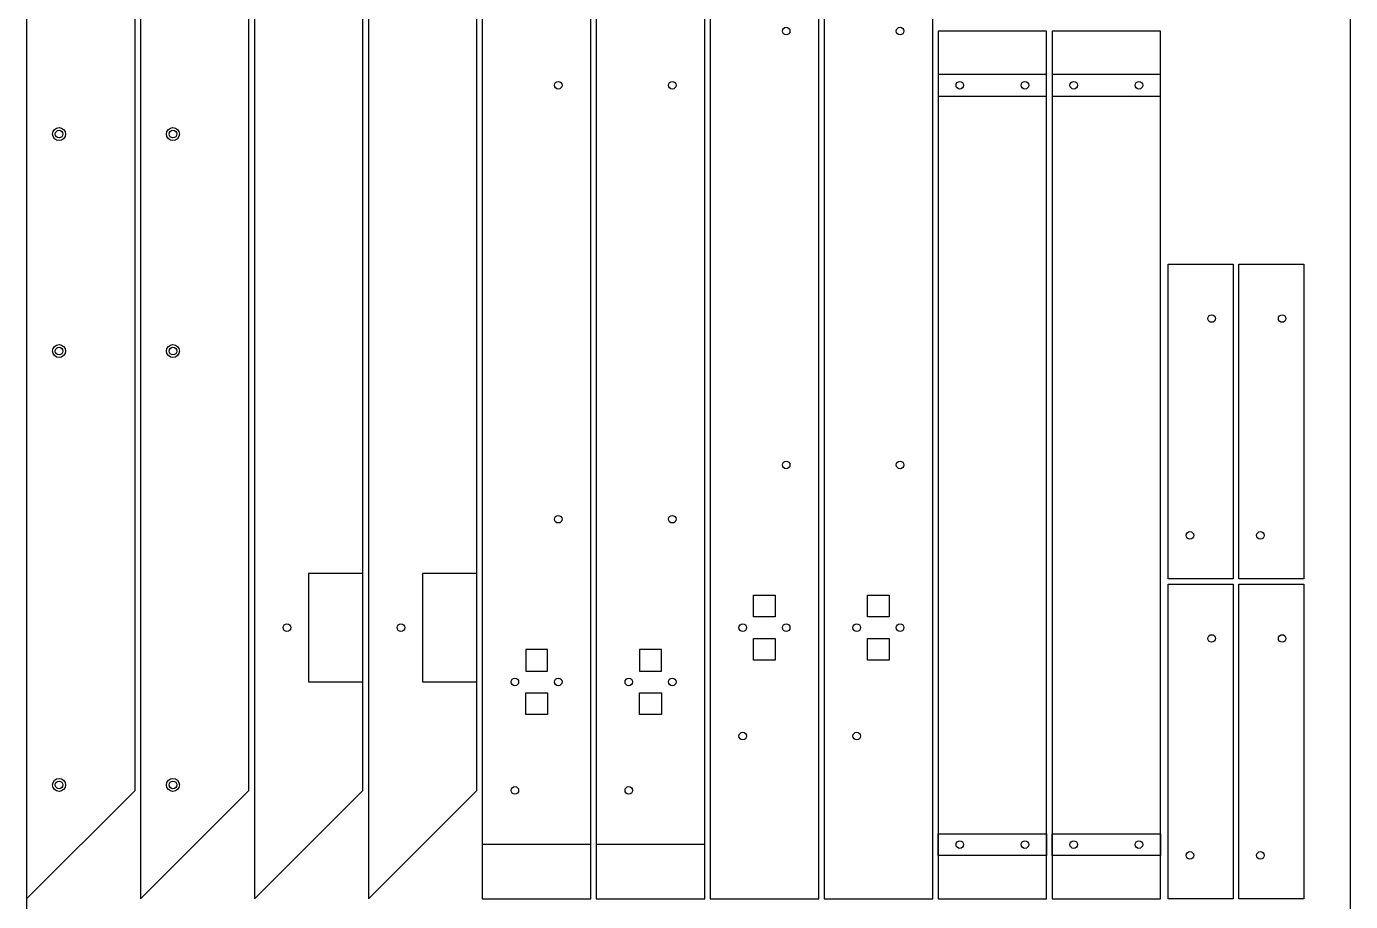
# Model space of a CAD drawing. Header units: millimetres. Extents: x 0 to 1220, y 0 to 2440.
# Drawn here: x 0 to 1220, y 1202 to 2009 of the extents above; entities that cross this region are included whole.
import ezdxf

# ---------------------------------------------------------------- set-up
doc = ezdxf.new("R2010")
doc.units = ezdxf.units.MM
for name, color, linetype in [('Body001', 7, 'CONTINUOUS'), ('Body002', 7, 'CONTINUOUS'), ('Body003', 7, 'CONTINUOUS'), ('Body004', 7, 'CONTINUOUS'), ('Body005', 7, 'CONTINUOUS'), ('Body006', 7, 'CONTINUOUS'), ('Body007', 7, 'CONTINUOUS'), ('Body008', 7, 'CONTINUOUS'), ('Body009', 7, 'CONTINUOUS'), ('Body010', 7, 'CONTINUOUS'), ('Body012', 7, 'CONTINUOUS'), ('Body014', 7, 'CONTINUOUS'), ('Body015', 7, 'CONTINUOUS'), ('Body016', 7, 'CONTINUOUS'), ('Rectangle', 7, 'CONTINUOUS')]:
    doc.layers.add(name, color=color, linetype=linetype)

msp = doc.modelspace()

# ---------------------------------------------------------------- linework, layer by layer
at = {"layer": 'Body001'}
for p, q in [((0, 2405), (0, 1205)), ((0, 2405, 20), (0, 1205, 20)), ((0, 2405), (0, 1205)), ((0, 2405, 20), (0, 1205, 20)), ((100, 1305), (100, 2305)), ((100, 1305, 20), (100, 2305, 20)), ((100, 1305), (100, 2305)), ((100, 1305, 20), (100, 2305, 20)), ((33.5, 1910, 16), (33.5, 1910)), ((33.5, 1910, 16), (33.5, 1910)), ((36, 1910, 20), (36, 1910, 16)), ((36, 1910, 20), (36, 1910, 16)), ((33.5, 1710, 16), (33.5, 1710)), ((33.5, 1710, 16), (33.5, 1710)), ((36, 1710, 20), (36, 1710, 16)), ((36, 1710, 20), (36, 1710, 16)), ((33.5, 1310, 16), (33.5, 1310)), ((33.5, 1310, 16), (33.5, 1310)), ((36, 1310, 20), (36, 1310, 16)), ((36, 1310, 20), (36, 1310, 16)), ((0, 1205), (100, 1305)), ((0, 1205, 20), (100, 1305, 20)), ((0, 1205), (100, 1305)), ((0, 1205, 20), (100, 1305, 20)), ((100, 1305), (100, 1305, 20)), ((100, 1305), (100, 1305, 20)), ((0, 1205), (0, 1205, 20)), ((0, 1205), (0, 1205, 20))]:
    msp.add_line(p, q, dxfattribs=at)
for centre, radius in [((30, 1910, 20), 6), ((30, 1910, 20), 6), ((30, 1910, 16), 6), ((30, 1910, 16), 6), ((30, 1910), 3.5), ((30, 1910, 16), 3.5), ((30, 1910), 3.5), ((30, 1910, 16), 3.5), ((30, 1710, 20), 6), ((30, 1710, 20), 6), ((30, 1710, 16), 6), ((30, 1710, 16), 6), ((30, 1710), 3.5), ((30, 1710, 16), 3.5), ((30, 1710), 3.5), ((30, 1710, 16), 3.5), ((30, 1310, 20), 6), ((30, 1310, 20), 6), ((30, 1310, 16), 6), ((30, 1310, 16), 6), ((30, 1310), 3.5), ((30, 1310, 16), 3.5), ((30, 1310), 3.5), ((30, 1310, 16), 3.5)]:
    msp.add_circle(centre, radius, dxfattribs=at)
at = {"layer": 'Body002'}
for p, q in [((105, 2405), (105, 1205)), ((105, 2405, 20), (105, 1205, 20)), ((105, 2405), (105, 1205)), ((105, 2405, 20), (105, 1205, 20)), ((205, 1305), (205, 2305)), ((205, 1305, 20), (205, 2305, 20)), ((205, 1305), (205, 2305)), ((205, 1305, 20), (205, 2305, 20)), ((138.5, 1910, 16), (138.5, 1910)), ((138.5, 1910, 16), (138.5, 1910)), ((141, 1910, 20), (141, 1910, 16)), ((141, 1910, 20), (141, 1910, 16)), ((138.5, 1710, 16), (138.5, 1710)), ((138.5, 1710, 16), (138.5, 1710)), ((141, 1710, 20), (141, 1710, 16)), ((141, 1710, 20), (141, 1710, 16)), ((138.5, 1310, 16), (138.5, 1310)), ((138.5, 1310, 16), (138.5, 1310)), ((141, 1310, 20), (141, 1310, 16)), ((141, 1310, 20), (141, 1310, 16)), ((105, 1205), (205, 1305)), ((105, 1205, 20), (205, 1305, 20)), ((105, 1205), (205, 1305)), ((105, 1205, 20), (205, 1305, 20)), ((205, 1305), (205, 1305, 20)), ((205, 1305), (205, 1305, 20)), ((105, 1205), (105, 1205, 20)), ((105, 1205), (105, 1205, 20))]:
    msp.add_line(p, q, dxfattribs=at)
for centre, radius in [((135, 1910, 20), 6), ((135, 1910, 20), 6), ((135, 1910, 16), 6), ((135, 1910, 16), 6), ((135, 1910), 3.5), ((135, 1910, 16), 3.5), ((135, 1910), 3.5), ((135, 1910, 16), 3.5), ((135, 1710, 20), 6), ((135, 1710, 20), 6), ((135, 1710, 16), 6), ((135, 1710, 16), 6), ((135, 1710), 3.5), ((135, 1710, 16), 3.5), ((135, 1710), 3.5), ((135, 1710, 16), 3.5), ((135, 1310, 20), 6), ((135, 1310, 20), 6), ((135, 1310, 16), 6), ((135, 1310, 16), 6), ((135, 1310), 3.5), ((135, 1310, 16), 3.5), ((135, 1310), 3.5), ((135, 1310, 16), 3.5)]:
    msp.add_circle(centre, radius, dxfattribs=at)
at = {"layer": 'Body003'}
for p, q in [((210, 2405), (210, 1205)), ((210, 2405, 20), (210, 1205, 20)), ((210, 2405), (210, 1205)), ((210, 2405, 20), (210, 1205, 20)), ((310, 1305), (310, 2305)), ((310, 1305), (310, 2305)), ((310, 1505, 20), (310, 2105, 20)), ((310, 1505, 20), (310, 2105, 20)), ((310, 1505, 20), (260, 1505, 20)), ((260, 1505, 20), (260, 1405, 20)), ((260, 1505, 20), (260, 1505, 10)), ((310, 1505, 20), (260, 1505, 20)), ((310, 1505, 10), (260, 1505, 10)), ((310, 1505, 10), (260, 1505, 10)), ((260, 1505, 10), (260, 1405, 10)), ((260, 1505, 20), (260, 1505, 10)), ((260, 1505, 20), (260, 1405, 20)), ((260, 1505, 10), (260, 1405, 10)), ((310, 1505, 20), (310, 1505, 10)), ((310, 1405, 10), (310, 1505, 10)), ((310, 1505, 20), (310, 1505, 10)), ((310, 1405, 10), (310, 1505, 10)), ((243.5, 1455, 20), (243.5, 1455)), ((243.5, 1455, 20), (243.5, 1455)), ((260, 1405, 20), (310, 1405, 20)), ((260, 1405, 10), (310, 1405, 10)), ((260, 1405, 20), (260, 1405, 10)), ((260, 1405, 20), (310, 1405, 20)), ((260, 1405, 10), (310, 1405, 10)), ((260, 1405, 20), (260, 1405, 10)), ((310, 1405, 20), (310, 1405, 10)), ((310, 1305, 20), (310, 1405, 20)), ((310, 1305, 20), (310, 1405, 20)), ((310, 1405, 20), (310, 1405, 10)), ((210, 1205), (310, 1305)), ((210, 1205, 20), (310, 1305, 20)), ((210, 1205), (310, 1305)), ((210, 1205, 20), (310, 1305, 20)), ((310, 1305), (310, 1305, 20)), ((310, 1305), (310, 1305, 20)), ((210, 1205), (210, 1205, 20)), ((210, 1205), (210, 1205, 20))]:
    msp.add_line(p, q, dxfattribs=at)
for centre in [(240, 1455), (240, 1455, 20), (240, 1455, 20), (240, 1455)]:
    msp.add_circle(centre, 3.5, dxfattribs=at)
at = {"layer": 'Body004'}
for p, q in [((315, 2405), (315, 1205)), ((315, 2405, 20), (315, 1205, 20)), ((315, 2405), (315, 1205)), ((315, 2405, 20), (315, 1205, 20)), ((415, 1305), (415, 2305)), ((415, 1305), (415, 2305)), ((415, 1505, 20), (415, 2105, 20)), ((415, 1505, 20), (415, 2105, 20)), ((415, 1505, 20), (365, 1505, 20)), ((365, 1505, 20), (365, 1405, 20)), ((365, 1505, 20), (365, 1505, 10)), ((415, 1505, 20), (365, 1505, 20)), ((415, 1505, 10), (365, 1505, 10)), ((415, 1505, 10), (365, 1505, 10)), ((365, 1505, 10), (365, 1405, 10)), ((365, 1505, 20), (365, 1505, 10)), ((365, 1505, 20), (365, 1405, 20)), ((365, 1505, 10), (365, 1405, 10)), ((415, 1505, 20), (415, 1505, 10)), ((415, 1405, 10), (415, 1505, 10)), ((415, 1505, 20), (415, 1505, 10)), ((415, 1405, 10), (415, 1505, 10)), ((348.5, 1455, 20), (348.5, 1455)), ((348.5, 1455, 20), (348.5, 1455)), ((365, 1405, 20), (415, 1405, 20)), ((365, 1405, 10), (415, 1405, 10)), ((365, 1405, 20), (365, 1405, 10)), ((365, 1405, 20), (415, 1405, 20)), ((365, 1405, 10), (415, 1405, 10)), ((365, 1405, 20), (365, 1405, 10)), ((415, 1405, 20), (415, 1405, 10)), ((415, 1305, 20), (415, 1405, 20)), ((415, 1305, 20), (415, 1405, 20)), ((415, 1405, 20), (415, 1405, 10)), ((315, 1205), (415, 1305)), ((315, 1205, 20), (415, 1305, 20)), ((315, 1205), (415, 1305)), ((315, 1205, 20), (415, 1305, 20)), ((415, 1305), (415, 1305, 20)), ((415, 1305), (415, 1305, 20)), ((315, 1205), (315, 1205, 20)), ((315, 1205), (315, 1205, 20))]:
    msp.add_line(p, q, dxfattribs=at)
for centre in [(345, 1455), (345, 1455, 20), (345, 1455, 20), (345, 1455)]:
    msp.add_circle(centre, 3.5, dxfattribs=at)
at = {"layer": 'Body005'}
for p, q in [((420, 2305, 0), (420, 1205, 0)), ((420, 2305, 0), (420, 1205, 0)), ((520, 1205, 0), (520, 2305, 0)), ((520, 1205, 0), (520, 2305, 0)), ((420, 2255, 20), (420, 1255, 20)), ((420, 2255, 20), (420, 1255, 20)), ((520, 1255, 20), (520, 2255, 20)), ((520, 1255, 20), (520, 2255, 20)), ((493.5, 1955, 20), (493.5, 1955, 0)), ((493.5, 1955, 20), (493.5, 1955, 0)), ((493.5, 1555, 20), (493.5, 1555, 0)), ((493.5, 1555, 20), (493.5, 1555, 0)), ((480, 1435, 0), (460, 1435, 0)), ((460, 1435, 0), (460, 1415, 0)), ((460, 1435, 20), (460, 1435, 0)), ((480, 1435, 20), (460, 1435, 20)), ((480, 1435, 0), (460, 1435, 0)), ((460, 1435, 20), (460, 1435, 0)), ((460, 1435, 20), (460, 1415, 20)), ((460, 1435, 0), (460, 1415, 0)), ((460, 1435, 20), (460, 1415, 20)), ((480, 1435, 20), (460, 1435, 20)), ((480, 1415, 0), (480, 1435, 0)), ((480, 1435, 20), (480, 1435, 0)), ((480, 1415, 20), (480, 1435, 20)), ((480, 1415, 0), (480, 1435, 0)), ((480, 1435, 20), (480, 1435, 0)), ((480, 1415, 20), (480, 1435, 20)), ((453.5, 1405, 20), (453.5, 1405, 0)), ((453.5, 1405, 20), (453.5, 1405, 0)), ((460, 1415, 0), (480, 1415, 0)), ((460, 1415, 20), (460, 1415, 0)), ((460, 1415, 20), (480, 1415, 20)), ((460, 1415, 0), (480, 1415, 0)), ((460, 1415, 20), (460, 1415, 0)), ((460, 1415, 20), (480, 1415, 20)), ((480, 1415, 20), (480, 1415, 0)), ((480, 1415, 20), (480, 1415, 0)), ((493.5, 1405, 20), (493.5, 1405, 0)), ((493.5, 1405, 20), (493.5, 1405, 0)), ((460, 1375, 0), (460, 1395, 0)), ((460, 1395, 0), (480, 1395, 0)), ((460, 1395, 20), (460, 1395, 0)), ((460, 1375, 20), (460, 1395, 20)), ((460, 1375, 0), (460, 1395, 0)), ((460, 1395, 20), (460, 1395, 0)), ((460, 1395, 20), (480, 1395, 20)), ((460, 1395, 0), (480, 1395, 0)), ((460, 1375, 20), (460, 1395, 20)), ((460, 1395, 20), (480, 1395, 20)), ((480, 1395, 0), (480, 1375, 0)), ((480, 1395, 20), (480, 1395, 0)), ((480, 1395, 20), (480, 1375, 20)), ((480, 1395, 0), (480, 1375, 0)), ((480, 1395, 20), (480, 1395, 0)), ((480, 1395, 20), (480, 1375, 20)), ((480, 1375, 0), (460, 1375, 0)), ((460, 1375, 20), (460, 1375, 0)), ((460, 1375, 20), (460, 1375, 0)), ((480, 1375, 20), (460, 1375, 20)), ((480, 1375, 0), (460, 1375, 0)), ((480, 1375, 20), (460, 1375, 20)), ((480, 1375, 20), (480, 1375, 0)), ((480, 1375, 20), (480, 1375, 0)), ((453.5, 1305, 20), (453.5, 1305, 0)), ((453.5, 1305, 20), (453.5, 1305, 0)), ((420, 1255, 10), (420, 1205, 10)), ((520, 1255, 10), (420, 1255, 10)), ((420, 1255, 10), (420, 1205, 10)), ((420, 1255, 20), (420, 1255, 10)), ((520, 1255, 20), (420, 1255, 20)), ((420, 1255, 20), (420, 1255, 10)), ((520, 1255, 20), (420, 1255, 20)), ((520, 1255, 10), (420, 1255, 10)), ((520, 1255, 20), (520, 1255, 10)), ((520, 1205, 10), (520, 1255, 10)), ((520, 1205, 10), (520, 1255, 10)), ((520, 1255, 20), (520, 1255, 10)), ((420, 1205, 0), (520, 1205, 0)), ((420, 1205, 10), (520, 1205, 10)), ((420, 1205, 0), (420, 1205, 10)), ((420, 1205, 0), (520, 1205, 0)), ((420, 1205, 10), (520, 1205, 10)), ((420, 1205, 0), (420, 1205, 10)), ((520, 1205, 0), (520, 1205, 10)), ((520, 1205, 0), (520, 1205, 10))]:
    msp.add_line(p, q, dxfattribs=at)
for centre in [(490, 1955, 0), (490, 1955, 20), (490, 1955, 0), (490, 1955, 20), (490, 1555, 0), (490, 1555, 20), (490, 1555, 0), (490, 1555, 20), (450, 1405, 0), (450, 1405, 20), (450, 1405, 0), (450, 1405, 20), (490, 1405, 0), (490, 1405, 20), (490, 1405, 0), (490, 1405, 20), (450, 1305, 0), (450, 1305, 20), (450, 1305, 0), (450, 1305, 20)]:
    msp.add_circle(centre, 3.5, dxfattribs=at)
at = {"layer": 'Body006'}
for p, q in [((525, 2305, 0), (525, 1205, 0)), ((525, 2305, 0), (525, 1205, 0)), ((625, 1205, 0), (625, 2305, 0)), ((625, 1205, 0), (625, 2305, 0)), ((525, 2255, 20), (525, 1255, 20)), ((525, 2255, 20), (525, 1255, 20)), ((625, 1255, 20), (625, 2255, 20)), ((625, 1255, 20), (625, 2255, 20)), ((598.5, 1955, 20), (598.5, 1955, 0)), ((598.5, 1955, 20), (598.5, 1955, 0)), ((598.5, 1555, 20), (598.5, 1555, 0)), ((598.5, 1555, 20), (598.5, 1555, 0)), ((585, 1435, 0), (565, 1435, 0)), ((565, 1435, 0), (565, 1415, 0)), ((565, 1435, 20), (565, 1435, 0)), ((585, 1435, 20), (565, 1435, 20)), ((585, 1435, 0), (565, 1435, 0)), ((565, 1435, 20), (565, 1435, 0)), ((565, 1435, 20), (565, 1415, 20)), ((565, 1435, 0), (565, 1415, 0)), ((565, 1435, 20), (565, 1415, 20)), ((585, 1435, 20), (565, 1435, 20)), ((585, 1415, 0), (585, 1435, 0)), ((585, 1435, 20), (585, 1435, 0)), ((585, 1415, 20), (585, 1435, 20)), ((585, 1415, 0), (585, 1435, 0)), ((585, 1435, 20), (585, 1435, 0)), ((585, 1415, 20), (585, 1435, 20)), ((558.5, 1405, 20), (558.5, 1405, 0)), ((558.5, 1405, 20), (558.5, 1405, 0)), ((565, 1415, 0), (585, 1415, 0)), ((565, 1415, 20), (565, 1415, 0)), ((565, 1415, 20), (585, 1415, 20)), ((565, 1415, 0), (585, 1415, 0)), ((565, 1415, 20), (565, 1415, 0)), ((565, 1415, 20), (585, 1415, 20)), ((585, 1415, 20), (585, 1415, 0)), ((585, 1415, 20), (585, 1415, 0)), ((598.5, 1405, 20), (598.5, 1405, 0)), ((598.5, 1405, 20), (598.5, 1405, 0)), ((565, 1375, 0), (565, 1395, 0)), ((565, 1395, 0), (585, 1395, 0)), ((565, 1395, 20), (565, 1395, 0)), ((565, 1375, 20), (565, 1395, 20)), ((565, 1375, 0), (565, 1395, 0)), ((565, 1395, 20), (565, 1395, 0)), ((565, 1395, 20), (585, 1395, 20)), ((565, 1395, 0), (585, 1395, 0)), ((565, 1375, 20), (565, 1395, 20)), ((565, 1395, 20), (585, 1395, 20)), ((585, 1395, 0), (585, 1375, 0)), ((585, 1395, 20), (585, 1395, 0)), ((585, 1395, 20), (585, 1375, 20)), ((585, 1395, 0), (585, 1375, 0)), ((585, 1395, 20), (585, 1395, 0)), ((585, 1395, 20), (585, 1375, 20)), ((585, 1375, 0), (565, 1375, 0)), ((565, 1375, 20), (565, 1375, 0)), ((565, 1375, 20), (565, 1375, 0)), ((585, 1375, 20), (565, 1375, 20)), ((585, 1375, 0), (565, 1375, 0)), ((585, 1375, 20), (565, 1375, 20)), ((585, 1375, 20), (585, 1375, 0)), ((585, 1375, 20), (585, 1375, 0)), ((558.5, 1305, 20), (558.5, 1305, 0)), ((558.5, 1305, 20), (558.5, 1305, 0)), ((525, 1255, 10), (525, 1205, 10)), ((625, 1255, 10), (525, 1255, 10)), ((525, 1255, 10), (525, 1205, 10)), ((525, 1255, 20), (525, 1255, 10)), ((625, 1255, 20), (525, 1255, 20)), ((525, 1255, 20), (525, 1255, 10)), ((625, 1255, 20), (525, 1255, 20)), ((625, 1255, 10), (525, 1255, 10)), ((625, 1255, 20), (625, 1255, 10)), ((625, 1205, 10), (625, 1255, 10)), ((625, 1205, 10), (625, 1255, 10)), ((625, 1255, 20), (625, 1255, 10)), ((525, 1205, 0), (625, 1205, 0)), ((525, 1205, 10), (625, 1205, 10)), ((525, 1205, 0), (525, 1205, 10)), ((525, 1205, 0), (625, 1205, 0)), ((525, 1205, 10), (625, 1205, 10)), ((525, 1205, 0), (525, 1205, 10)), ((625, 1205, 0), (625, 1205, 10)), ((625, 1205, 0), (625, 1205, 10))]:
    msp.add_line(p, q, dxfattribs=at)
for centre in [(595, 1955, 0), (595, 1955, 20), (595, 1955, 0), (595, 1955, 20), (595, 1555, 0), (595, 1555, 20), (595, 1555, 0), (595, 1555, 20), (555, 1405, 0), (555, 1405, 20), (555, 1405, 0), (555, 1405, 20), (595, 1405, 0), (595, 1405, 20), (595, 1405, 0), (595, 1405, 20), (555, 1305, 0), (555, 1305, 20), (555, 1305, 0), (555, 1305, 20)]:
    msp.add_circle(centre, 3.5, dxfattribs=at)
at = {"layer": 'Body007'}
for p, q in [((630, 2405), (630, 1205)), ((630, 2405, 20), (630, 1205, 20)), ((630, 2405), (630, 1205)), ((630, 2405, 20), (630, 1205, 20)), ((730, 1205), (730, 2405)), ((730, 1205, 20), (730, 2405, 20)), ((730, 1205), (730, 2405)), ((730, 1205, 20), (730, 2405, 20)), ((703.5, 2005, 20), (703.5, 2005)), ((703.5, 2005, 20), (703.5, 2005)), ((703.5, 1605, 20), (703.5, 1605)), ((703.5, 1605, 20), (703.5, 1605)), ((670, 1465), (670, 1485)), ((670, 1485), (690, 1485)), ((670, 1465, 20), (670, 1485, 20)), ((670, 1485, 20), (690, 1485, 20)), ((670, 1485, 20), (670, 1485)), ((670, 1465, 20), (670, 1485, 20)), ((670, 1465), (670, 1485)), ((670, 1485, 20), (670, 1485)), ((670, 1485, 20), (690, 1485, 20)), ((670, 1485), (690, 1485)), ((690, 1485), (690, 1465)), ((690, 1485, 20), (690, 1465, 20)), ((690, 1485, 20), (690, 1485)), ((690, 1485, 20), (690, 1465, 20)), ((690, 1485), (690, 1465)), ((690, 1485, 20), (690, 1485)), ((690, 1465), (670, 1465)), ((690, 1465, 20), (670, 1465, 20)), ((670, 1465, 20), (670, 1465)), ((670, 1465, 20), (670, 1465)), ((690, 1465, 20), (670, 1465, 20)), ((690, 1465), (670, 1465)), ((690, 1465, 20), (690, 1465)), ((690, 1465, 20), (690, 1465)), ((663.5, 1455, 20), (663.5, 1455)), ((663.5, 1455, 20), (663.5, 1455)), ((703.5, 1455, 20), (703.5, 1455)), ((703.5, 1455, 20), (703.5, 1455)), ((670, 1445), (690, 1445)), ((670, 1425), (670, 1445)), ((670, 1445, 20), (690, 1445, 20)), ((670, 1425, 20), (670, 1445, 20)), ((670, 1445, 20), (670, 1445)), ((670, 1445, 20), (690, 1445, 20)), ((670, 1445), (690, 1445)), ((670, 1445, 20), (670, 1445)), ((670, 1425, 20), (670, 1445, 20)), ((670, 1425), (670, 1445)), ((690, 1445), (690, 1425)), ((690, 1445, 20), (690, 1425, 20)), ((690, 1445, 20), (690, 1445)), ((690, 1445, 20), (690, 1425, 20)), ((690, 1445), (690, 1425)), ((690, 1445, 20), (690, 1445)), ((690, 1425), (670, 1425)), ((690, 1425, 20), (670, 1425, 20)), ((670, 1425, 20), (670, 1425)), ((670, 1425, 20), (670, 1425)), ((690, 1425, 20), (670, 1425, 20)), ((690, 1425), (670, 1425)), ((690, 1425, 20), (690, 1425)), ((690, 1425, 20), (690, 1425)), ((663.5, 1355, 20), (663.5, 1355)), ((663.5, 1355, 20), (663.5, 1355)), ((630, 1205), (630, 1205, 20)), ((630, 1205), (730, 1205)), ((630, 1205, 20), (730, 1205, 20)), ((630, 1205), (630, 1205, 20)), ((630, 1205), (730, 1205)), ((630, 1205, 20), (730, 1205, 20)), ((730, 1205), (730, 1205, 20)), ((730, 1205), (730, 1205, 20))]:
    msp.add_line(p, q, dxfattribs=at)
for centre in [(700, 2005), (700, 2005, 20), (700, 2005, 20), (700, 2005), (700, 1605), (700, 1605, 20), (700, 1605, 20), (700, 1605), (660, 1455), (660, 1455, 20), (660, 1455, 20), (660, 1455), (700, 1455), (700, 1455, 20), (700, 1455, 20), (700, 1455), (660, 1355), (660, 1355, 20), (660, 1355, 20), (660, 1355)]:
    msp.add_circle(centre, 3.5, dxfattribs=at)
at = {"layer": 'Body008'}
for p, q in [((735, 2405), (735, 1205)), ((735, 2405, 20), (735, 1205, 20)), ((735, 2405), (735, 1205)), ((735, 2405, 20), (735, 1205, 20)), ((835, 1205), (835, 2405)), ((835, 1205, 20), (835, 2405, 20)), ((835, 1205), (835, 2405)), ((835, 1205, 20), (835, 2405, 20)), ((808.5, 2005, 20), (808.5, 2005)), ((808.5, 2005, 20), (808.5, 2005)), ((808.5, 1605, 20), (808.5, 1605)), ((808.5, 1605, 20), (808.5, 1605)), ((775, 1465), (775, 1485)), ((775, 1485), (795, 1485)), ((775, 1465, 20), (775, 1485, 20)), ((775, 1485, 20), (795, 1485, 20)), ((775, 1485, 20), (775, 1485)), ((775, 1465, 20), (775, 1485, 20)), ((775, 1465), (775, 1485)), ((775, 1485, 20), (775, 1485)), ((775, 1485, 20), (795, 1485, 20)), ((775, 1485), (795, 1485)), ((795, 1485), (795, 1465)), ((795, 1485, 20), (795, 1465, 20)), ((795, 1485, 20), (795, 1485)), ((795, 1485, 20), (795, 1465, 20)), ((795, 1485), (795, 1465)), ((795, 1485, 20), (795, 1485)), ((795, 1465), (775, 1465)), ((795, 1465, 20), (775, 1465, 20)), ((775, 1465, 20), (775, 1465)), ((775, 1465, 20), (775, 1465)), ((795, 1465, 20), (775, 1465, 20)), ((795, 1465), (775, 1465)), ((795, 1465, 20), (795, 1465)), ((795, 1465, 20), (795, 1465)), ((768.5, 1455, 20), (768.5, 1455)), ((768.5, 1455, 20), (768.5, 1455)), ((808.5, 1455, 20), (808.5, 1455)), ((808.5, 1455, 20), (808.5, 1455)), ((775, 1445), (795, 1445)), ((775, 1425), (775, 1445)), ((775, 1445, 20), (795, 1445, 20)), ((775, 1425, 20), (775, 1445, 20)), ((775, 1445, 20), (775, 1445)), ((775, 1445, 20), (795, 1445, 20)), ((775, 1445), (795, 1445)), ((775, 1445, 20), (775, 1445)), ((775, 1425, 20), (775, 1445, 20)), ((775, 1425), (775, 1445)), ((795, 1445), (795, 1425)), ((795, 1445, 20), (795, 1425, 20)), ((795, 1445, 20), (795, 1445)), ((795, 1445, 20), (795, 1425, 20)), ((795, 1445), (795, 1425)), ((795, 1445, 20), (795, 1445)), ((795, 1425), (775, 1425)), ((795, 1425, 20), (775, 1425, 20)), ((775, 1425, 20), (775, 1425)), ((775, 1425, 20), (775, 1425)), ((795, 1425, 20), (775, 1425, 20)), ((795, 1425), (775, 1425)), ((795, 1425, 20), (795, 1425)), ((795, 1425, 20), (795, 1425)), ((768.5, 1355, 20), (768.5, 1355)), ((768.5, 1355, 20), (768.5, 1355)), ((735, 1205), (735, 1205, 20)), ((735, 1205), (835, 1205)), ((735, 1205, 20), (835, 1205, 20)), ((735, 1205), (735, 1205, 20)), ((735, 1205), (835, 1205)), ((735, 1205, 20), (835, 1205, 20)), ((835, 1205), (835, 1205, 20)), ((835, 1205), (835, 1205, 20))]:
    msp.add_line(p, q, dxfattribs=at)
for centre in [(805, 2005), (805, 2005, 20), (805, 2005, 20), (805, 2005), (805, 1605), (805, 1605, 20), (805, 1605, 20), (805, 1605), (765, 1455), (765, 1455, 20), (765, 1455, 20), (765, 1455), (805, 1455), (805, 1455, 20), (805, 1455, 20), (805, 1455), (765, 1355), (765, 1355, 20), (765, 1355, 20), (765, 1355)]:
    msp.add_circle(centre, 3.5, dxfattribs=at)
at = {"layer": 'Body009'}
for p, q in [((840, 2005), (840, 1205)), ((840, 2005, 20), (840, 1965, 20)), ((840, 2005), (840, 2005, 20)), ((840, 2005), (840, 1205)), ((940, 2005), (840, 2005)), ((840, 2005, 20), (840, 1965, 20)), ((940, 2005, 20), (840, 2005, 20)), ((840, 2005), (840, 2005, 20)), ((940, 2005), (840, 2005)), ((940, 2005, 20), (840, 2005, 20)), ((940, 1205), (940, 2005)), ((940, 2005), (940, 2005, 20)), ((940, 1965, 20), (940, 2005, 20)), ((940, 1205), (940, 2005)), ((940, 1965, 20), (940, 2005, 20)), ((940, 2005), (940, 2005, 20)), ((840, 1965, 15), (840, 1945, 15)), ((840, 1965, 20), (840, 1965, 15)), ((840, 1965, 15), (840, 1945, 15)), ((940, 1965, 15), (840, 1965, 15)), ((840, 1965, 20), (840, 1965, 15)), ((940, 1965, 20), (840, 1965, 20)), ((940, 1965, 15), (840, 1965, 15)), ((940, 1965, 20), (840, 1965, 20)), ((940, 1965, 20), (940, 1965, 15)), ((940, 1945, 15), (940, 1965, 15)), ((940, 1945, 15), (940, 1965, 15)), ((940, 1965, 20), (940, 1965, 15)), ((863.5, 1955, 15), (863.5, 1955)), ((863.5, 1955, 15), (863.5, 1955)), ((923.5, 1955, 15), (923.5, 1955)), ((923.5, 1955, 15), (923.5, 1955)), ((840, 1945, 20), (840, 1265, 20)), ((840, 1945, 20), (840, 1945, 15)), ((840, 1945, 20), (840, 1265, 20)), ((840, 1945, 20), (940, 1945, 20)), ((840, 1945, 20), (840, 1945, 15)), ((840, 1945, 20), (940, 1945, 20)), ((840, 1945, 15), (940, 1945, 15)), ((840, 1945, 15), (940, 1945, 15)), ((940, 1945, 20), (940, 1945, 15)), ((940, 1265, 20), (940, 1945, 20)), ((940, 1265, 20), (940, 1945, 20)), ((940, 1945, 20), (940, 1945, 15)), ((840, 1245, 15), (840, 1265, 15)), ((840, 1265, 20), (840, 1265, 15)), ((840, 1265, 15), (940, 1265, 15)), ((840, 1245, 15), (840, 1265, 15)), ((840, 1265, 20), (840, 1265, 15)), ((840, 1265, 20), (940, 1265, 20)), ((840, 1265, 15), (940, 1265, 15)), ((840, 1265, 20), (940, 1265, 20)), ((940, 1265, 20), (940, 1265, 15)), ((940, 1265, 15), (940, 1245, 15)), ((940, 1265, 15), (940, 1245, 15)), ((940, 1265, 20), (940, 1265, 15)), ((840, 1245, 20), (840, 1205, 20)), ((840, 1245, 20), (840, 1245, 15)), ((840, 1245, 20), (840, 1205, 20)), ((940, 1245, 20), (840, 1245, 20)), ((840, 1245, 20), (840, 1245, 15)), ((940, 1245, 20), (840, 1245, 20)), ((940, 1245, 15), (840, 1245, 15)), ((940, 1245, 15), (840, 1245, 15)), ((863.5, 1255, 15), (863.5, 1255)), ((863.5, 1255, 15), (863.5, 1255)), ((923.5, 1255, 15), (923.5, 1255)), ((923.5, 1255, 15), (923.5, 1255)), ((940, 1245, 20), (940, 1245, 15)), ((940, 1205, 20), (940, 1245, 20)), ((940, 1205, 20), (940, 1245, 20)), ((940, 1245, 20), (940, 1245, 15)), ((840, 1205), (840, 1205, 20)), ((840, 1205), (940, 1205)), ((840, 1205, 20), (940, 1205, 20)), ((840, 1205), (840, 1205, 20)), ((840, 1205), (940, 1205)), ((840, 1205, 20), (940, 1205, 20)), ((940, 1205), (940, 1205, 20)), ((940, 1205), (940, 1205, 20))]:
    msp.add_line(p, q, dxfattribs=at)
for centre in [(860, 1955), (860, 1955, 15), (860, 1955, 15), (860, 1955), (920, 1955), (920, 1955, 15), (920, 1955, 15), (920, 1955), (860, 1255), (860, 1255, 15), (860, 1255, 15), (860, 1255), (920, 1255), (920, 1255, 15), (920, 1255, 15), (920, 1255)]:
    msp.add_circle(centre, 3.5, dxfattribs=at)
at = {"layer": 'Body010'}
for p, q in [((1052, 1495), (1052, 1495, 20)), ((1052, 1205), (1052, 1495)), ((1052, 1205, 20), (1052, 1495, 20)), ((1052, 1205), (1052, 1495)), ((1052, 1495), (1112, 1495)), ((1052, 1205, 20), (1052, 1495, 20)), ((1052, 1495, 20), (1112, 1495, 20)), ((1052, 1495), (1052, 1495, 20)), ((1052, 1495), (1112, 1495)), ((1052, 1495, 20), (1112, 1495, 20)), ((1112, 1495), (1112, 1495, 20)), ((1112, 1495), (1112, 1205)), ((1112, 1495, 20), (1112, 1205, 20)), ((1112, 1495), (1112, 1205)), ((1112, 1495, 20), (1112, 1205, 20)), ((1112, 1495), (1112, 1495, 20)), ((1095.5, 1445, 20), (1095.5, 1445)), ((1095.5, 1445, 20), (1095.5, 1445)), ((1075.5, 1245, 20), (1075.5, 1245)), ((1075.5, 1245, 20), (1075.5, 1245)), ((1052, 1205), (1052, 1205, 20)), ((1112, 1205), (1052, 1205)), ((1112, 1205, 20), (1052, 1205, 20)), ((1052, 1205), (1052, 1205, 20)), ((1112, 1205), (1052, 1205)), ((1112, 1205, 20), (1052, 1205, 20)), ((1112, 1205), (1112, 1205, 20)), ((1112, 1205), (1112, 1205, 20))]:
    msp.add_line(p, q, dxfattribs=at)
for centre in [(1092, 1445), (1092, 1445, 20), (1092, 1445, 20), (1092, 1445), (1072, 1245), (1072, 1245, 20), (1072, 1245, 20), (1072, 1245)]:
    msp.add_circle(centre, 3.5, dxfattribs=at)
at = {"layer": 'Body012'}
for p, q in [((945, 2005), (945, 1205)), ((945, 2005, 20), (945, 1965, 20)), ((945, 2005), (945, 2005, 20)), ((945, 2005), (945, 1205)), ((1045, 2005), (945, 2005)), ((945, 2005, 20), (945, 1965, 20)), ((1045, 2005, 20), (945, 2005, 20)), ((945, 2005), (945, 2005, 20)), ((1045, 2005), (945, 2005)), ((1045, 2005, 20), (945, 2005, 20)), ((1045, 1205), (1045, 2005)), ((1045, 2005), (1045, 2005, 20)), ((1045, 1965, 20), (1045, 2005, 20)), ((1045, 1205), (1045, 2005)), ((1045, 1965, 20), (1045, 2005, 20)), ((1045, 2005), (1045, 2005, 20)), ((945, 1965, 15), (945, 1945, 15)), ((945, 1965, 20), (945, 1965, 15)), ((945, 1965, 15), (945, 1945, 15)), ((1045, 1965, 15), (945, 1965, 15)), ((945, 1965, 20), (945, 1965, 15)), ((1045, 1965, 20), (945, 1965, 20)), ((1045, 1965, 15), (945, 1965, 15)), ((1045, 1965, 20), (945, 1965, 20)), ((1045, 1965, 20), (1045, 1965, 15)), ((1045, 1945, 15), (1045, 1965, 15)), ((1045, 1945, 15), (1045, 1965, 15)), ((1045, 1965, 20), (1045, 1965, 15)), ((968.5, 1955, 15), (968.5, 1955)), ((968.5, 1955, 15), (968.5, 1955)), ((1028.5, 1955, 15), (1028.5, 1955)), ((1028.5, 1955, 15), (1028.5, 1955)), ((945, 1945, 20), (945, 1265, 20)), ((945, 1945, 20), (945, 1945, 15)), ((945, 1945, 20), (945, 1265, 20)), ((945, 1945, 20), (1045, 1945, 20)), ((945, 1945, 20), (945, 1945, 15)), ((945, 1945, 20), (1045, 1945, 20)), ((945, 1945, 15), (1045, 1945, 15)), ((945, 1945, 15), (1045, 1945, 15)), ((1045, 1945, 20), (1045, 1945, 15)), ((1045, 1265, 20), (1045, 1945, 20)), ((1045, 1265, 20), (1045, 1945, 20)), ((1045, 1945, 20), (1045, 1945, 15)), ((945, 1245, 15), (945, 1265, 15)), ((945, 1265, 20), (945, 1265, 15)), ((945, 1265, 15), (1045, 1265, 15)), ((945, 1245, 15), (945, 1265, 15)), ((945, 1265, 20), (945, 1265, 15)), ((945, 1265, 20), (1045, 1265, 20)), ((945, 1265, 15), (1045, 1265, 15)), ((945, 1265, 20), (1045, 1265, 20)), ((1045, 1265, 20), (1045, 1265, 15)), ((1045, 1265, 15), (1045, 1245, 15)), ((1045, 1265, 15), (1045, 1245, 15)), ((1045, 1265, 20), (1045, 1265, 15)), ((945, 1245, 20), (945, 1205, 20)), ((945, 1245, 20), (945, 1245, 15)), ((945, 1245, 20), (945, 1205, 20)), ((1045, 1245, 20), (945, 1245, 20)), ((945, 1245, 20), (945, 1245, 15)), ((1045, 1245, 20), (945, 1245, 20)), ((1045, 1245, 15), (945, 1245, 15)), ((1045, 1245, 15), (945, 1245, 15)), ((968.5, 1255, 15), (968.5, 1255)), ((968.5, 1255, 15), (968.5, 1255)), ((1028.5, 1255, 15), (1028.5, 1255)), ((1028.5, 1255, 15), (1028.5, 1255)), ((1045, 1245, 20), (1045, 1245, 15)), ((1045, 1205, 20), (1045, 1245, 20)), ((1045, 1205, 20), (1045, 1245, 20)), ((1045, 1245, 20), (1045, 1245, 15)), ((945, 1205), (945, 1205, 20)), ((945, 1205), (1045, 1205)), ((945, 1205, 20), (1045, 1205, 20)), ((945, 1205), (945, 1205, 20)), ((945, 1205), (1045, 1205)), ((945, 1205, 20), (1045, 1205, 20)), ((1045, 1205), (1045, 1205, 20)), ((1045, 1205), (1045, 1205, 20))]:
    msp.add_line(p, q, dxfattribs=at)
for centre in [(965, 1955), (965, 1955, 15), (965, 1955, 15), (965, 1955), (1025, 1955), (1025, 1955, 15), (1025, 1955, 15), (1025, 1955), (965, 1255), (965, 1255, 15), (965, 1255, 15), (965, 1255), (1025, 1255), (1025, 1255, 15), (1025, 1255, 15), (1025, 1255)]:
    msp.add_circle(centre, 3.5, dxfattribs=at)
at = {"layer": 'Body014'}
for p, q in [((1117, 1495), (1117, 1495, 20)), ((1117, 1205), (1117, 1495)), ((1117, 1205, 20), (1117, 1495, 20)), ((1117, 1205), (1117, 1495)), ((1117, 1495), (1177, 1495)), ((1117, 1205, 20), (1117, 1495, 20)), ((1117, 1495, 20), (1177, 1495, 20)), ((1117, 1495), (1117, 1495, 20)), ((1117, 1495), (1177, 1495)), ((1117, 1495, 20), (1177, 1495, 20)), ((1177, 1495), (1177, 1495, 20)), ((1177, 1495), (1177, 1205)), ((1177, 1495, 20), (1177, 1205, 20)), ((1177, 1495), (1177, 1205)), ((1177, 1495, 20), (1177, 1205, 20)), ((1177, 1495), (1177, 1495, 20)), ((1160.5, 1445, 20), (1160.5, 1445)), ((1160.5, 1445, 20), (1160.5, 1445)), ((1140.5, 1245, 20), (1140.5, 1245)), ((1140.5, 1245, 20), (1140.5, 1245)), ((1117, 1205), (1117, 1205, 20)), ((1177, 1205), (1117, 1205)), ((1177, 1205, 20), (1117, 1205, 20)), ((1117, 1205), (1117, 1205, 20)), ((1177, 1205), (1117, 1205)), ((1177, 1205, 20), (1117, 1205, 20)), ((1177, 1205), (1177, 1205, 20)), ((1177, 1205), (1177, 1205, 20))]:
    msp.add_line(p, q, dxfattribs=at)
for centre in [(1157, 1445), (1157, 1445, 20), (1157, 1445, 20), (1157, 1445), (1137, 1245), (1137, 1245, 20), (1137, 1245, 20), (1137, 1245)]:
    msp.add_circle(centre, 3.5, dxfattribs=at)
at = {"layer": 'Body015'}
for p, q in [((1052, 1790), (1052, 1790, 20)), ((1052, 1500), (1052, 1790)), ((1052, 1500, 20), (1052, 1790, 20)), ((1052, 1500), (1052, 1790)), ((1052, 1790), (1112, 1790)), ((1052, 1500, 20), (1052, 1790, 20)), ((1052, 1790, 20), (1112, 1790, 20)), ((1052, 1790), (1052, 1790, 20)), ((1052, 1790), (1112, 1790)), ((1052, 1790, 20), (1112, 1790, 20)), ((1112, 1790), (1112, 1790, 20)), ((1112, 1790), (1112, 1500)), ((1112, 1790, 20), (1112, 1500, 20)), ((1112, 1790), (1112, 1500)), ((1112, 1790, 20), (1112, 1500, 20)), ((1112, 1790), (1112, 1790, 20)), ((1095.5, 1740, 20), (1095.5, 1740)), ((1095.5, 1740, 20), (1095.5, 1740)), ((1075.5, 1540, 20), (1075.5, 1540)), ((1075.5, 1540, 20), (1075.5, 1540)), ((1052, 1500), (1052, 1500, 20)), ((1112, 1500), (1052, 1500)), ((1112, 1500, 20), (1052, 1500, 20)), ((1052, 1500), (1052, 1500, 20)), ((1112, 1500), (1052, 1500)), ((1112, 1500, 20), (1052, 1500, 20)), ((1112, 1500), (1112, 1500, 20)), ((1112, 1500), (1112, 1500, 20))]:
    msp.add_line(p, q, dxfattribs=at)
for centre in [(1092, 1740), (1092, 1740, 20), (1092, 1740, 20), (1092, 1740), (1072, 1540), (1072, 1540, 20), (1072, 1540, 20), (1072, 1540)]:
    msp.add_circle(centre, 3.5, dxfattribs=at)
at = {"layer": 'Body016'}
for p, q in [((1117, 1790), (1117, 1790, 20)), ((1117, 1500), (1117, 1790)), ((1117, 1500, 20), (1117, 1790, 20)), ((1117, 1500), (1117, 1790)), ((1117, 1790), (1177, 1790)), ((1117, 1500, 20), (1117, 1790, 20)), ((1117, 1790, 20), (1177, 1790, 20)), ((1117, 1790), (1117, 1790, 20)), ((1117, 1790), (1177, 1790)), ((1117, 1790, 20), (1177, 1790, 20)), ((1177, 1790), (1177, 1790, 20)), ((1177, 1790), (1177, 1500)), ((1177, 1790, 20), (1177, 1500, 20)), ((1177, 1790), (1177, 1500)), ((1177, 1790, 20), (1177, 1500, 20)), ((1177, 1790), (1177, 1790, 20)), ((1160.5, 1740, 20), (1160.5, 1740)), ((1160.5, 1740, 20), (1160.5, 1740)), ((1140.5, 1540, 20), (1140.5, 1540)), ((1140.5, 1540, 20), (1140.5, 1540)), ((1117, 1500), (1117, 1500, 20)), ((1177, 1500), (1117, 1500)), ((1177, 1500, 20), (1117, 1500, 20)), ((1117, 1500), (1117, 1500, 20)), ((1177, 1500), (1117, 1500)), ((1177, 1500, 20), (1117, 1500, 20)), ((1177, 1500), (1177, 1500, 20)), ((1177, 1500), (1177, 1500, 20))]:
    msp.add_line(p, q, dxfattribs=at)
for centre in [(1157, 1740), (1157, 1740, 20), (1157, 1740, 20), (1157, 1740), (1137, 1540), (1137, 1540, 20), (1137, 1540, 20), (1137, 1540)]:
    msp.add_circle(centre, 3.5, dxfattribs=at)
at = {"layer": 'Rectangle'}
for p, q in [((0, 2440), (0, 0)), ((1220, 0), (1220, 2440))]:
    msp.add_line(p, q, dxfattribs=at)

doc.saveas('drawing.dxf')
